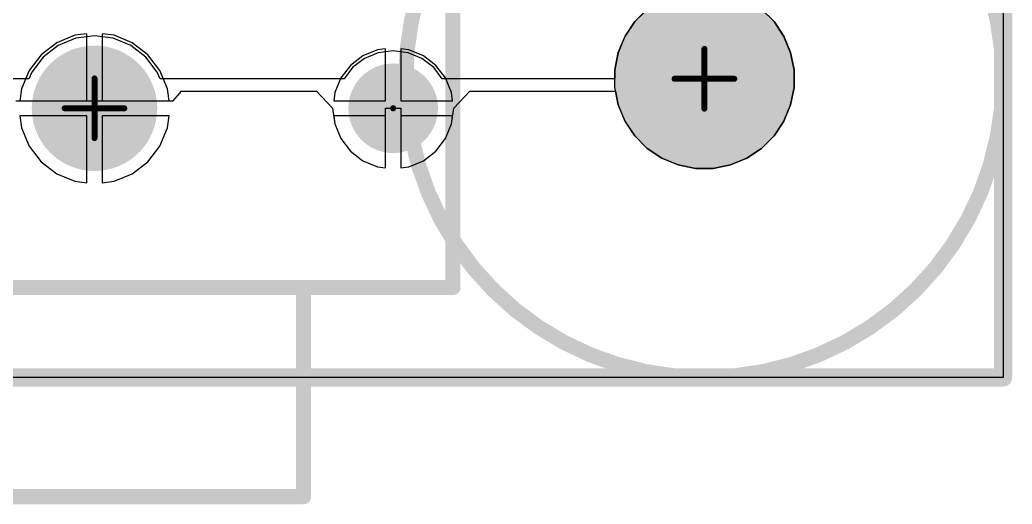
# Model space of a CAD drawing. Header units: millimetres. Extents: x 45 to 209, y 90 to 189.
# Drawn here: x 89.86 to 106.47, y 90.25 to 98.35 of the extents above; entities that cross this region are included whole.
import ezdxf

# ---------------------------------------------------------------- set-up
doc = ezdxf.new("R2010")
doc.units = ezdxf.units.MM
for name, color, linetype in [('BottomLayer', 5, 'Continuous'), ('BottomSolder', 6, 'Continuous'), ('Mechanical1', 6, 'Continuous'), ('Mechanical15', 56, 'Continuous'), ('Mechanical3', 76, 'Continuous'), ('MultiLayer', 9, 'Continuous'), ('PadHoleLayer', 156, 'Continuous'), ('TopLayer', 1, 'Continuous'), ('TopOverlay', 2, 'Continuous'), ('TopPaste', 8, 'Continuous'), ('TopSolder', 216, 'Continuous')]:
    doc.layers.add(name, color=color, linetype=linetype)

# ---------------------------------------------------------------- blocks, each defined once
blk = doc.blocks.new('7EF2B92C_0FC9_4C85_B662_5CEC65BFCCC4_6')
at = {"layer": 'BottomLayer', "const_width": 1}
for points in [[(4.5, 5, 1), (5.5, 5, 1)], [(4.5, 2.5, 1), (5.5, 2.5, 1)], [(-0.5, 0, 1), (0.5, 0, 1)], [(4.5, -2.5, 1), (5.5, -2.5, 1)], [(4.5, -5, 1), (5.5, -5, 1)]]:
    blk.add_lwpolyline(points, format="xyb", close=True, dxfattribs=at)
at = {"layer": 'BottomSolder'}
for points, const_width in [([(4.475, 5, 1), (5.525, 5, 1)], 1.051), ([(-0.025, 5, 1), (0.025, 5, 1)], 0.0508), ([(4.475, 2.5, 1), (5.525, 2.5, 1)], 1.051), ([(-0.525, 0, 1), (0.525, 0, 1)], 1.051), ([(4.475, -2.5, 1), (5.525, -2.5, 1)], 1.051), ([(4.475, -5, 1), (5.525, -5, 1)], 1.051), ([(-0.025, -5, 1), (0.025, -5, 1)], 0.0508)]:
    blk.add_lwpolyline(points, format="xyb", close=True, dxfattribs=dict(at, const_width=const_width))
at = {"layer": 'Mechanical15', "const_width": 0.1}
for points in [[(0, 0.5), (0, -0.5)], [(-0.5, 0), (0.5, 0)]]:
    blk.add_lwpolyline(points, dxfattribs=at)
at = {"layer": 'Mechanical15', "const_width": 0.05}
for points in [[(-0.025, 0.5, 1), (0.025, 0.5, 1)], [(-0.525, 0, 1), (-0.475, 0, 1)], [(0.475, 0, 1), (0.525, 0, 1)], [(-0.025, -0.5, 1), (0.025, -0.5, 1)]]:
    blk.add_lwpolyline(points, format="xyb", close=True, dxfattribs=at)
at = {"layer": 'MultiLayer', "const_width": 1}
for points in [[(4.5, 5, 1), (5.5, 5, 1)], [(4.5, 2.5, 1), (5.5, 2.5, 1)], [(-0.5, 0, 1), (0.5, 0, 1)], [(4.5, -2.5, 1), (5.5, -2.5, 1)], [(4.5, -5, 1), (5.5, -5, 1)]]:
    blk.add_lwpolyline(points, format="xyb", close=True, dxfattribs=at)
at = {"layer": 'PadHoleLayer'}
for points, const_width in [([(-0.375, 5, 1), (0.375, 5, 1)], 0.75), ([(4.7, 5, 1), (5.3, 5, 1)], 0.6), ([(4.7, 2.5, 1), (5.3, 2.5, 1)], 0.6), ([(-0.3, 0, 1), (0.3, 0, 1)], 0.6), ([(4.7, -2.5, 1), (5.3, -2.5, 1)], 0.6), ([(-0.375, -5, 1), (0.375, -5, 1)], 0.75), ([(4.7, -5, 1), (5.3, -5, 1)], 0.6)]:
    blk.add_lwpolyline(points, format="xyb", close=True, dxfattribs=dict(at, const_width=const_width))
at = {"layer": 'TopLayer', "const_width": 1}
for points in [[(4.5, 5, 1), (5.5, 5, 1)], [(4.5, 2.5, 1), (5.5, 2.5, 1)], [(-0.5, 0, 1), (0.5, 0, 1)], [(4.5, -2.5, 1), (5.5, -2.5, 1)], [(4.5, -5, 1), (5.5, -5, 1)]]:
    blk.add_lwpolyline(points, format="xyb", close=True, dxfattribs=at)
at = {"layer": 'TopOverlay', "const_width": 0.254}
for points in [[(-3, 6), (-3, -6)], [(-3, 6), (8, 6)], [(8, 6), (8, -6)], [(-6.5, 3.5), (-3, 3.5)], [(-6.5, 3.5), (-6.5, -3.5)], [(-6.5, -3.5), (-3, -3.5)], [(-3, -3.5), (-3, -6)], [(-3, -6), (8, -6)]]:
    blk.add_lwpolyline(points, dxfattribs=at)
at = {"layer": 'TopOverlay', "const_width": 0.127}
for points in [[(-3.063, 6, 1), (-2.936, 6, 1)], [(-3.063, 6, 1), (-2.936, 6, 1)], [(7.936, 6, 1), (8.063, 6, 1)], [(7.936, 6, 1), (8.063, 6, 1)], [(-6.563, 3.5, 1), (-6.436, 3.5, 1)], [(-6.563, 3.5, 1), (-6.436, 3.5, 1)], [(-3.063, 3.5, 1), (-2.936, 3.5, 1)], [(-6.563, -3.5, 1), (-6.436, -3.5, 1)], [(-6.563, -3.5, 1), (-6.436, -3.5, 1)], [(-3.063, -3.5, 1), (-2.936, -3.5, 1)], [(-3.063, -3.5, 1), (-2.936, -3.5, 1)], [(-3.063, -6, 1), (-2.936, -6, 1)], [(-3.063, -6, 1), (-2.936, -6, 1)], [(-3.063, -6, 1), (-2.936, -6, 1)], [(7.936, -6, 1), (8.063, -6, 1)], [(7.936, -6, 1), (8.063, -6, 1)]]:
    blk.add_lwpolyline(points, format="xyb", close=True, dxfattribs=at)
at = {"layer": 'TopSolder'}
for points, const_width in [([(4.475, 5, 1), (5.525, 5, 1)], 1.051), ([(-0.025, 5, 1), (0.025, 5, 1)], 0.0508), ([(4.475, 2.5, 1), (5.525, 2.5, 1)], 1.051), ([(-0.525, 0, 1), (0.525, 0, 1)], 1.051), ([(4.475, -2.5, 1), (5.525, -2.5, 1)], 1.051), ([(4.475, -5, 1), (5.525, -5, 1)], 1.051), ([(-0.025, -5, 1), (0.025, -5, 1)], 0.0508)]:
    blk.add_lwpolyline(points, format="xyb", close=True, dxfattribs=dict(at, const_width=const_width))
blk = doc.blocks.new('FIDUCIAL_IPC_7351A_65')
at = {"layer": 'Mechanical15', "const_width": 0.1}
for points in [[(0, -0.5), (0, 0.5)], [(-0.5, 0), (0.5, 0)]]:
    blk.add_lwpolyline(points, dxfattribs=at)
at = {"layer": 'Mechanical15', "const_width": 0.05}
for points in [[(-0.025, 0.5, 1), (0.025, 0.5, 1)], [(-0.525, 0, 1), (-0.475, 0, 1)], [(0.475, 0, 1), (0.525, 0, 1)], [(-0.025, -0.5, 1), (0.025, -0.5, 1)]]:
    blk.add_lwpolyline(points, format="xyb", close=True, dxfattribs=at)
at = {"layer": 'Mechanical3'}
for points, const_width in [([(5, 0, 1), (-5, 0, 1)], 0.254), ([(-5.064, 0, 1), (-4.937, 0, 1)], 0.127), ([(4.937, 0, 1), (5.064, 0, 1)], 0.127)]:
    blk.add_lwpolyline(points, format="xyb", close=True, dxfattribs=dict(at, const_width=const_width))
at = {"layer": 'TopLayer'}
for p, q in [((-0.438, 1.442), (-0.148, 1.5)), ((-0.148, 1.5), (0, 1.5)), ((0, 1.5), (0.148, 1.5)), ((0.148, 1.5), (0.438, 1.442)), ((-0.956, 1.165), (-0.711, 1.329)), ((-0.711, 1.329), (-0.438, 1.442)), ((0.438, 1.442), (0.711, 1.329)), ((0.711, 1.329), (0.956, 1.165)), ((-1.165, 0.956), (-0.956, 1.165)), ((0.956, 1.165), (1.165, 0.956)), ((-1.329, 0.711), (-1.165, 0.956)), ((1.165, 0.956), (1.329, 0.711)), ((-1.442, 0.438), (-1.329, 0.711)), ((1.329, 0.711), (1.442, 0.438)), ((-1.5, 0.148), (-1.442, 0.438)), ((1.442, 0.438), (1.5, 0.148)), ((-1.5, 0), (-1.5, 0.148)), ((-1.5, -0.148), (-1.5, 0)), ((1.5, 0.148), (1.5, 0)), ((1.5, 0), (1.5, -0.148)), ((-1.442, -0.438), (-1.5, -0.148)), ((1.5, -0.148), (1.442, -0.438)), ((-1.329, -0.711), (-1.442, -0.438)), ((1.442, -0.438), (1.329, -0.711)), ((-1.165, -0.956), (-1.329, -0.711)), ((1.329, -0.711), (1.165, -0.956)), ((-0.956, -1.165), (-1.165, -0.956)), ((1.165, -0.956), (0.956, -1.165)), ((-0.711, -1.329), (-0.956, -1.165)), ((0.956, -1.165), (0.711, -1.329)), ((-0.438, -1.442), (-0.711, -1.329)), ((-0.148, -1.5), (-0.438, -1.442)), ((0.438, -1.442), (0.148, -1.5)), ((0.711, -1.329), (0.438, -1.442)), ((0, -1.5), (-0.148, -1.5)), ((0, -1.5), (0, -1.5)), ((0.148, -1.5), (0, -1.5))]:
    blk.add_line(p, q, dxfattribs=at)
at = {"layer": 'TopLayer', "const_width": 0.5}
blk.add_lwpolyline([(-0.25, 0, 1), (0.25, 0, 1)], format="xyb", close=True, dxfattribs=at)
at = {"layer": 'TopPaste', "const_width": 0.5}
blk.add_lwpolyline([(-0.25, 0, 1), (0.25, 0, 1)], format="xyb", close=True, dxfattribs=at)
at = {"layer": 'TopSolder', "const_width": 1.5}
blk.add_lwpolyline([(-0.75, 0, 1), (0.75, 0, 1)], format="xyb", close=True, dxfattribs=at)

msp = doc.modelspace()

# ---------------------------------------------------------------- linework, layer by layer
at = {"layer": 'BottomLayer'}
for p, q in [((106.321, 188.872), (106.321, 92.366)), ((90.782, 98.094), (90.477, 97.968)), ((90.983, 98.12), (90.782, 98.094)), ((90.983, 96.999), (90.983, 98.12)), ((91.437, 98.094), (91.237, 98.12)), ((91.237, 98.12), (91.237, 96.999)), ((91.742, 97.968), (91.437, 98.094)), ((90.477, 97.968), (90.215, 97.767)), ((92.004, 97.767), (91.742, 97.968)), ((95.983, 97.868), (95.848, 97.85)), ((95.983, 96.999), (95.983, 97.868)), ((96.372, 97.85), (96.237, 97.868)), ((96.237, 97.868), (96.237, 96.999)), ((90.215, 97.767), (90.014, 97.505)), ((92.205, 97.505), (92.004, 97.767)), ((95.604, 97.749), (95.394, 97.588)), ((95.848, 97.85), (95.604, 97.749)), ((96.616, 97.749), (96.372, 97.85)), ((96.826, 97.588), (96.616, 97.749)), ((95.394, 97.588), (95.233, 97.379)), ((96.987, 97.379), (96.826, 97.588)), ((90.014, 97.505), (89.888, 97.2)), ((92.332, 97.2), (92.205, 97.505)), ((95.233, 97.379), (95.132, 97.134)), ((97.088, 97.134), (96.987, 97.379)), ((89.888, 97.2), (89.862, 96.999)), ((92.358, 96.999), (92.332, 97.2)), ((95.132, 97.134), (95.114, 96.999)), ((97.106, 96.999), (97.088, 97.134)), ((89.862, 96.999), (90.983, 96.999)), ((91.237, 96.999), (92.358, 96.999)), ((95.114, 96.999), (95.983, 96.999)), ((96.237, 96.999), (97.106, 96.999)), ((90.983, 96.745), (89.862, 96.745)), ((89.862, 96.745), (89.888, 96.545)), ((90.983, 95.624), (90.983, 96.745)), ((92.358, 96.745), (91.237, 96.745)), ((91.237, 96.745), (91.237, 95.624)), ((92.332, 96.545), (92.358, 96.745)), ((95.983, 96.745), (95.114, 96.745)), ((95.114, 96.745), (95.132, 96.61)), ((95.983, 95.876), (95.983, 96.745)), ((97.106, 96.745), (96.237, 96.745)), ((96.237, 96.745), (96.237, 95.876)), ((97.088, 96.61), (97.106, 96.745)), ((89.888, 96.545), (90.014, 96.24)), ((92.205, 96.24), (92.332, 96.545)), ((95.132, 96.61), (95.233, 96.366)), ((96.987, 96.366), (97.088, 96.61)), ((95.233, 96.366), (95.394, 96.156)), ((96.826, 96.156), (96.987, 96.366)), ((90.014, 96.24), (90.215, 95.978)), ((92.004, 95.978), (92.205, 96.24)), ((95.394, 96.156), (95.604, 95.995)), ((96.616, 95.995), (96.826, 96.156)), ((90.215, 95.978), (90.477, 95.777)), ((91.742, 95.777), (92.004, 95.978)), ((95.604, 95.995), (95.848, 95.894)), ((95.848, 95.894), (95.983, 95.876)), ((96.237, 95.876), (96.372, 95.894)), ((96.372, 95.894), (96.616, 95.995)), ((90.477, 95.777), (90.782, 95.651)), ((91.437, 95.651), (91.742, 95.777)), ((90.782, 95.651), (90.983, 95.624)), ((91.237, 95.624), (91.437, 95.651)), ((106.321, 92.366), (81.359, 92.366))]:
    msp.add_line(p, q, dxfattribs=at)
at = {"layer": 'Mechanical1', "const_width": 0.305}
for points in [[(106.321, 92.372), (106.321, 188.872)], [(81.064, 92.366), (106.321, 92.366)]]:
    msp.add_lwpolyline(points, dxfattribs=at)
at = {"layer": 'Mechanical1', "const_width": 0.152}
for points in [[(106.244, 92.372, 1), (106.397, 92.372, 1)], [(106.244, 92.366, 1), (106.397, 92.366, 1)]]:
    msp.add_lwpolyline(points, format="xyb", close=True, dxfattribs=at)
at = {"layer": 'Mechanical3', "const_width": 0.305}
for points in [[(90.36, 97.172), (91.86, 97.172)], [(90.36, 96.572), (91.86, 97.172)], [(90.36, 97.172), (91.86, 96.572)], [(90.36, 96.572), (91.86, 96.572)]]:
    msp.add_lwpolyline(points, dxfattribs=at)
at = {"layer": 'Mechanical3', "const_width": 0.152}
for points in [[(90.284, 97.172, 1), (90.436, 97.172, 1)], [(90.284, 97.172, 1), (90.436, 97.172, 1)], [(91.784, 97.172, 1), (91.936, 97.172, 1)], [(91.784, 97.172, 1), (91.936, 97.172, 1)], [(90.284, 96.572, 1), (90.436, 96.572, 1)], [(90.284, 96.572, 1), (90.436, 96.572, 1)], [(91.784, 96.572, 1), (91.936, 96.572, 1)], [(91.784, 96.572, 1), (91.936, 96.572, 1)]]:
    msp.add_lwpolyline(points, format="xyb", close=True, dxfattribs=at)
at = {"layer": 'TopLayer'}
for p, q in [((106.321, 117.366), (106.321, 92.366)), ((102.486, 98.322), (102.277, 98.531)), ((100.321, 98.487), (100.156, 98.322)), ((100.156, 98.322), (99.991, 98.076)), ((102.65, 98.076), (102.486, 98.322)), ((90.796, 98.045), (90.503, 97.923)), ((91.11, 98.086), (90.796, 98.045)), ((91.424, 98.045), (91.11, 98.086)), ((91.717, 97.923), (91.424, 98.045)), ((99.991, 98.076), (99.878, 97.803)), ((102.763, 97.803), (102.65, 98.076)), ((90.503, 97.923), (90.252, 97.73)), ((91.968, 97.73), (91.717, 97.923)), ((90.252, 97.73), (90.059, 97.479)), ((92.161, 97.479), (91.968, 97.73)), ((95.629, 97.705), (95.43, 97.552)), ((95.861, 97.801), (95.629, 97.705)), ((96.11, 97.834), (95.861, 97.801)), ((96.359, 97.801), (96.11, 97.834)), ((96.591, 97.705), (96.359, 97.801)), ((96.79, 97.552), (96.591, 97.705)), ((99.878, 97.803), (99.821, 97.513)), ((102.821, 97.513), (102.763, 97.803)), ((95.43, 97.552), (95.287, 97.366)), ((96.933, 97.366), (96.79, 97.552)), ((90.012, 97.366), (86.933, 97.366)), ((90.059, 97.479), (90.012, 97.366)), ((92.208, 97.366), (92.161, 97.479)), ((95.287, 97.366), (92.208, 97.366)), ((99.821, 97.366), (96.933, 97.366)), ((99.821, 97.513), (99.821, 97.366)), ((102.821, 97.218), (102.821, 97.513)), ((102.763, 96.928), (102.821, 97.218)), ((92.429, 96.999), (92.568, 97.158)), ((92.568, 97.158), (94.827, 97.158)), ((94.827, 97.158), (95.097, 96.872)), ((97.123, 96.872), (97.392, 97.158)), ((97.392, 97.158), (99.821, 97.158)), ((99.821, 97.158), (99.832, 97.161)), ((99.832, 97.161), (99.878, 96.928)), ((89.791, 96.999), (91.11, 96.999)), ((91.11, 96.999), (92.429, 96.999)), ((95.097, 96.872), (95.132, 96.61)), ((95.983, 95.876), (95.983, 96.872)), ((95.983, 96.872), (96.237, 96.872)), ((96.237, 96.872), (96.237, 95.876)), ((97.088, 96.61), (97.123, 96.872)), ((99.878, 96.928), (99.991, 96.655)), ((102.65, 96.655), (102.763, 96.928)), ((90.983, 96.745), (89.862, 96.745)), ((89.862, 96.745), (89.888, 96.545)), ((90.983, 95.624), (90.983, 96.745)), ((92.358, 96.745), (91.237, 96.745)), ((91.237, 96.745), (91.237, 95.624)), ((92.332, 96.545), (92.358, 96.745)), ((89.888, 96.545), (90.014, 96.24)), ((92.205, 96.24), (92.332, 96.545)), ((95.132, 96.61), (95.233, 96.366)), ((96.987, 96.366), (97.088, 96.61)), ((99.991, 96.655), (100.156, 96.409)), ((102.486, 96.409), (102.65, 96.655)), ((95.233, 96.366), (95.394, 96.156)), ((96.826, 96.156), (96.987, 96.366)), ((100.156, 96.409), (100.364, 96.2)), ((102.277, 96.2), (102.486, 96.409)), ((90.014, 96.24), (90.215, 95.978)), ((92.004, 95.978), (92.205, 96.24)), ((100.364, 96.2), (100.61, 96.036)), ((102.031, 96.036), (102.277, 96.2)), ((95.394, 96.156), (95.604, 95.995)), ((96.616, 95.995), (96.826, 96.156)), ((100.61, 96.036), (100.883, 95.923)), ((101.758, 95.923), (102.031, 96.036)), ((90.215, 95.978), (90.477, 95.777)), ((91.742, 95.777), (92.004, 95.978)), ((95.604, 95.995), (95.848, 95.894)), ((95.848, 95.894), (95.983, 95.876)), ((96.237, 95.876), (96.372, 95.894)), ((96.372, 95.894), (96.616, 95.995)), ((100.883, 95.923), (101.173, 95.866)), ((101.173, 95.866), (101.468, 95.866)), ((101.468, 95.866), (101.758, 95.923)), ((90.477, 95.777), (90.782, 95.651)), ((91.437, 95.651), (91.742, 95.777)), ((90.782, 95.651), (90.983, 95.624)), ((91.237, 95.624), (91.437, 95.651)), ((106.321, 92.366), (81.321, 92.366))]:
    msp.add_line(p, q, dxfattribs=at)

# ---------------------------------------------------------------- block references
at = {"rotation": 90}
msp.add_blockref('7EF2B92C_0FC9_4C85_B662_5CEC65BFCCC4_6', (91.11, 96.872), dxfattribs=at)
msp.add_blockref('FIDUCIAL_IPC_7351A_65', (101.321, 97.366))

doc.saveas('drawing.dxf')
